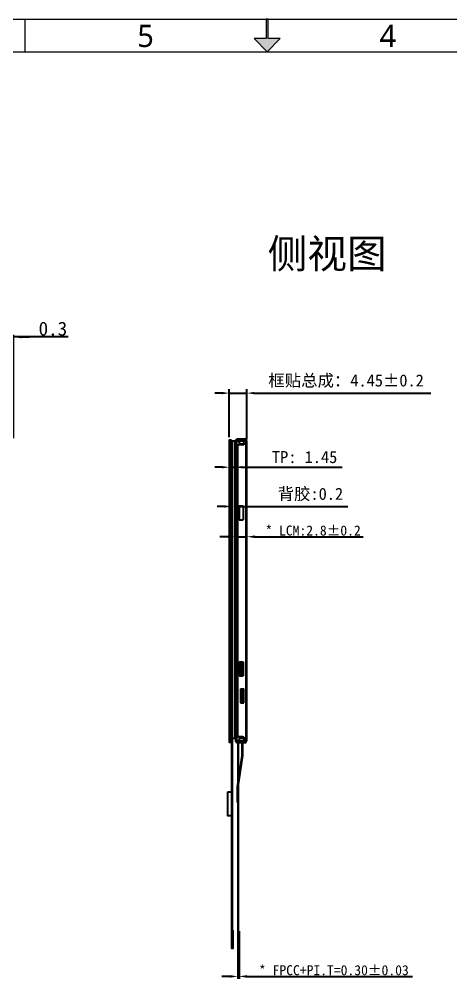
# Model space of a CAD drawing. Header units: inches. Extents: x 7170 to 7671, y -960 to -576.
# Drawn here: x 7358.5 to 7466.3, y -840.1 to -601.9 of the extents above; entities that cross this region are included whole.
import ezdxf
from ezdxf.enums import TextEntityAlignment as Align

# ---------------------------------------------------------------- set-up
doc = ezdxf.new("R2010")
doc.units = ezdxf.units.IN
doc.header["$MEASUREMENT"] = 0
for name, color, linetype in [('Dim', 3, 'Continuous'), ('dwg', 7, 'Continuous'), ('FPC', 11, 'Continuous'), ('Stiffener', 72, 'Continuous'), ('背胶', 7, 'Continuous')]:
    doc.layers.add(name, color=color, linetype=linetype)
doc.layers.add('HOU', color=7, linetype='Continuous', lineweight=5)
doc.layers.add('VIEWE_TK', color=7, linetype='Continuous', lineweight=18)
doc.styles.get("Standard").update_dxf_attribs({"font": ''})
doc.styles.add('VIEW 2.5', font='', dxfattribs={"height": 2.5})
doc.styles.add('VIEWE.KT', font='simkai.ttf')
doc.styles.add('WLYH', font='')
doc.styles.add('WLYH_TK', font='')
doc.styles.get('Standard').set_extended_font_data('SimSun')
doc.styles.get('VIEW 2.5').set_extended_font_data('SimSun')
doc.styles.get('WLYH').set_extended_font_data('Microsoft YaHei')
doc.styles.get('WLYH_TK').set_extended_font_data('Microsoft YaHei')
doc.dimstyles.new('11', dxfattribs={"dimtxt": 4, "dimasz": 1.8, "dimexe": 1, "dimexo": 1, "dimgap": 1, "dimtad": 1, "dimzin": 9, "dimdsep": 46, "dimtxsty": 'Standard', "dimcen": 1, "dimclrd": 256, "dimclre": 256, "dimclrt": 256, "dimadec": 3, "dimazin": 0, "dimtfac": 1, "dimtmove": 0, "dimatfit": 3, "dimfxl": 1, "dimarcsym": 0})
doc.dimstyles.new('GPO', dxfattribs={"dimtxt": 2.3, "dimasz": 2, "dimexe": 0.5, "dimexo": 0.5, "dimgap": 0.3, "dimtad": 1, "dimzin": 9, "dimdsep": 46, "dimtxsty": 'Standard', "dimcen": 0, "dimadec": 0, "dimazin": 2, "dimtfac": 1, "dimtmove": 0, "dimatfit": 3, "dimfxl": 1, "dimarcsym": 0})
doc.dimstyles.new('VIEW 2.5', dxfattribs={"dimscale": 2, "dimtxt": 2.5, "dimasz": 1, "dimexe": 0.5, "dimexo": 0.2, "dimgap": 0.09, "dimtad": 1, "dimzin": 0, "dimdsep": 46, "dimtxsty": 'VIEW 2.5', "dimcen": 0.09, "dimclrd": 256, "dimclre": 256, "dimclrt": 256, "dimadec": 0, "dimazin": 0, "dimtp": 0.01, "dimtm": 0.01, "dimtfac": 0.6, "dimtmove": 0, "dimatfit": 0, "dimfxl": 1, "dimtolj": 1, "dimtzin": 0, "dimarcsym": 0})

# ---------------------------------------------------------------- blocks, each defined once
blk = doc.blocks.new('VIEWE_TUKUANG')
at = {"layer": 'VIEWE_TK', "lineweight": 0}
blk.add_hatch(color=256, dxfattribs=at).paths.add_polyline_path([(5658.52, 5501.66), (5658.52, 5498.66), (5656.67, 5498.66), (5658.67, 5496.66), (5660.67, 5498.66), (5658.82, 5498.66), (5658.82, 5501.66)])
at = {"layer": 'VIEWE_TK'}
blk.add_line((5621.55, 5501.66), (5621.55, 5496.66), dxfattribs=at)
for points in [[(5812.17, 5281.66), (5505.17, 5281.66), (5505.17, 5501.66), (5812.17, 5501.66)], [(5510.17, 5286.66), (5510.17, 5496.66), (5807.17, 5496.66), (5807.17, 5286.66)]]:
    blk.add_lwpolyline(points, close=True, dxfattribs=at)
at = {"layer": 'VIEWE_TK', "lineweight": 0}
blk.add_lwpolyline([(5658.52, 5501.66), (5658.52, 5498.66), (5656.67, 5498.66), (5658.67, 5496.66), (5660.67, 5498.66), (5658.82, 5498.66), (5658.82, 5501.66)], close=True, dxfattribs=at)
at = {"layer": 'VIEWE_TK', "style": 'WLYH'}
for s, p in [('5', (5638.78, 5497.38)), ('4', (5675.9, 5497.38))]:
    blk.add_text(s, height=3.41, dxfattribs=at).set_placement(p)
at = {"layer": 'VIEWE_TK'}
for tag, style, p in [('MODUEL_NO.', 'WLYH_TK', (5752.37, 5299.13)), ('DRAWN', 'VIEWE.KT', (5788.07, 5299.11)), ('TITLE', 'WLYH_TK', (5752.37, 5294.13)), ('CHECKED', 'VIEWE.KT', (5788.07, 5294.11)), ('APPROVE', 'VIEWE.KT', (5788.07, 5289.11)), ('PAGE', 'VIEWE.KT', (5804.38, 5289.11))]:
    blk.add_attdef(tag, text='', height=1.83, dxfattribs=dict(at, style=style)).set_placement(p, align=Align.MIDDLE)
blk = doc.blocks.new('*D245')
at = {"layer": 'Defpoints', "color": 0}
for p in [(7411.51, -723.64), (7411.7, -723.64), (7411.7, -723.64)]:
    blk.add_point(p, dxfattribs=at)
at = {"layer": 'Dim', "lineweight": -2}
for p, q in [((7409.71, -723.64), (7407.91, -723.64)), ((7411.51, -723.64), (7411.7, -723.64)), ((7413.5, -723.64), (7440.55, -723.64))]:
    blk.add_line(p, q, dxfattribs=at)
at = {"layer": 'Dim'}
for points in [[(7409.71, -723.34), (7409.71, -723.94), (7411.51, -723.64)], [(7413.5, -723.34), (7413.5, -723.94), (7411.7, -723.64)]]:
    blk.add_solid(points, dxfattribs=at)
at = {"layer": 'Dim', "lineweight": 9, "insert": (7431.22, -720.65), "char_height": 3, "attachment_point": 5}
blk.add_mtext('背胶:0.2', dxfattribs=at)
blk = doc.blocks.new('*D246')
at = {"layer": 'Defpoints', "color": 0}
for p in [(7410.96, -713.59), (7412.41, -713.83), (7412.41, -713.83)]:
    blk.add_point(p, dxfattribs=at)
at = {"layer": 'Dim', "lineweight": -2}
for p, q in [((7409.16, -713.83), (7407.36, -713.83)), ((7410.96, -713.83), (7412.41, -713.83)), ((7414.21, -713.83), (7439.16, -713.83)), ((7410.96, -714.59), (7410.96, -714.83))]:
    blk.add_line(p, q, dxfattribs=at)
at = {"layer": 'Dim'}
for points in [[(7409.16, -713.53), (7409.16, -714.13), (7410.96, -713.83)], [(7414.21, -713.53), (7414.21, -714.13), (7412.41, -713.83)]]:
    blk.add_solid(points, dxfattribs=at)
at = {"layer": 'Dim', "lineweight": 9, "insert": (7429.77, -711.32), "char_height": 3, "attachment_point": 5}
blk.add_mtext('TP: 1.45', dxfattribs=at)
blk = doc.blocks.new('*D263')
at = {"layer": 'Defpoints', "color": 0}
for p in [(7357.04, -681.32), (7357.04, -707.09), (7356.74, -707.31)]:
    blk.add_point(p, dxfattribs=at)
at = {"layer": '背胶', "lineweight": -2}
for p, q in [((7356.74, -706.81), (7356.74, -680.82)), ((7357.04, -706.59), (7357.04, -680.82)), ((7354.74, -681.32), (7352.74, -681.32)), ((7356.74, -681.32), (7357.04, -681.32)), ((7356.74, -681.32), (7357.04, -681.32)), ((7370.69, -681.32), (7357.04, -681.32)), ((7359.04, -681.32), (7361.04, -681.32))]:
    blk.add_line(p, q, dxfattribs=at)
at = {"layer": '背胶'}
for points in [[(7354.74, -680.99), (7354.74, -681.65), (7356.74, -681.32)], [(7359.04, -680.99), (7359.04, -681.65), (7357.04, -681.32)]]:
    blk.add_solid(points, dxfattribs=at)
at = {"layer": '背胶', "insert": (7366.91, -679.27), "char_height": 3.5, "attachment_point": 5}
blk.add_mtext('0.3', dxfattribs=at)
blk = doc.blocks.new('THT')
at = {"color": 2, "linetype": 'Continuous'}
for p, q in [((7072.43, 2487.68), (7072.43, 2562.93)), ((7072.73, 2563.23), (7074.98, 2563.23)), ((7073.23, 2562.33), (7073.23, 2563.23)), ((7073.23, 2563.03), (7074.98, 2563.03)), ((7074.98, 2563.03), (7074.98, 2563.23)), ((7073.53, 2562.03), (7074.68, 2562.03)), ((7074.98, 2488.93), (7074.98, 2561.73)), ((7073.23, 2546.52), (7074.21, 2546.52)), ((7073.23, 2546.52), (7073.23, 2543.02)), ((7074.21, 2546.52), (7074.21, 2543.02)), ((7073.23, 2543.02), (7074.21, 2543.02)), ((7073.23, 2507.63), (7074.21, 2507.63)), ((7073.23, 2507.63), (7073.23, 2504.13)), ((7074.21, 2507.63), (7074.21, 2504.13)), ((7073.23, 2504.13), (7074.21, 2504.13)), ((7073.53, 2488.63), (7074.68, 2488.63)), ((7072.73, 2487.43), (7074.98, 2487.43)), ((7073.23, 2488.33), (7073.23, 2487.43)), ((7073.23, 2487.63), (7074.98, 2487.63)), ((7074.98, 2487.43), (7074.98, 2487.63))]:
    blk.add_line(p, q, dxfattribs=at)
for centre, start, end in [((7072.73, 2562.93), 90, 180), ((7073.53, 2562.33), 180, 270), ((7074.68, 2561.73), 0, 90.0114), ((7073.53, 2488.33), 90, 180), ((7074.68, 2488.93), 269.9886, 360), ((7072.73, 2487.73), 180, 270)]:
    blk.add_arc(centre, 0.3, start, end, dxfattribs=at)
blk = doc.blocks.new('*D242')
at = {"layer": 'Defpoints', "color": 0, "ltscale": 100}
for p in [(7413.1, -830.65), (7413.4, -830.65), (7413.4, -840.96)]:
    blk.add_point(p, dxfattribs=at)
at = {"layer": 'Dim', "lineweight": -2, "ltscale": 100}
for p, q in [((7413.1, -831.05), (7413.1, -841.96)), ((7413.4, -831.05), (7413.4, -841.96)), ((7411.1, -840.96), (7409.1, -840.96)), ((7413.1, -840.96), (7413.4, -840.96)), ((7415.4, -840.96), (7456.74, -840.96))]:
    blk.add_line(p, q, dxfattribs=at)
at = {"layer": 'Dim', "ltscale": 100}
for points in [[(7411.1, -840.63), (7411.1, -841.29), (7413.1, -840.96)], [(7415.4, -840.63), (7415.4, -841.29), (7413.4, -840.96)]]:
    blk.add_solid(points, dxfattribs=at)
at = {"layer": 'Dim', "ltscale": 100, "insert": (7437.07, -839.43), "char_height": 2.5, "attachment_point": 5, "style": 'VIEW 2.5'}
blk.add_mtext('\\A1;{\\C1;* }FPCC+PI.T=0.30%%P0.03', dxfattribs=at)
blk = doc.blocks.new('*D243')
at = {"layer": 'Defpoints', "color": 0}
for p in [(7412.61, -730.96), (7415.36, -731.19), (7415.36, -731.24)]:
    blk.add_point(p, dxfattribs=at)
at = {"layer": 'Dim', "lineweight": -2}
for p, q in [((7415.36, -730.84), (7415.36, -730.19)), ((7410.61, -731.19), (7408.61, -731.19)), ((7412.61, -731.19), (7415.36, -731.19)), ((7412.61, -731.36), (7412.61, -732.19)), ((7417.36, -731.19), (7444.4, -731.19))]:
    blk.add_line(p, q, dxfattribs=at)
at = {"layer": 'Dim'}
for points in [[(7410.61, -730.86), (7410.61, -731.52), (7412.61, -731.19)], [(7417.36, -730.86), (7417.36, -731.52), (7415.36, -731.19)]]:
    blk.add_solid(points, dxfattribs=at)
at = {"layer": 'Dim', "insert": (7431.88, -729.66), "char_height": 2.5, "attachment_point": 5, "style": 'VIEW 2.5'}
blk.add_mtext('\\A1;{\\C1;* }LCM:2.8%%P0.2', dxfattribs=at)
blk = doc.blocks.new('*D244')
at = {"layer": 'Defpoints', "color": 0}
for p in [(7415.36, -695.33), (7410.96, -707.37), (7415.36, -707.89)]:
    blk.add_point(p, dxfattribs=at)
at = {"layer": 'Dim', "lineweight": -2}
for p, q in [((7409.16, -695.33), (7407.36, -695.33)), ((7410.96, -706.37), (7410.96, -694.33)), ((7410.96, -695.33), (7415.36, -695.33)), ((7415.36, -706.89), (7415.36, -694.33)), ((7417.16, -695.33), (7461.3, -695.33))]:
    blk.add_line(p, q, dxfattribs=at)
at = {"layer": 'Dim'}
for points in [[(7409.16, -695.03), (7409.16, -695.63), (7410.96, -695.33)], [(7417.16, -695.03), (7417.16, -695.63), (7415.36, -695.33)]]:
    blk.add_solid(points, dxfattribs=at)
at = {"layer": 'Dim', "lineweight": 9, "insert": (7440.13, -692.35), "char_height": 3, "attachment_point": 5}
blk.add_mtext('框贴总成：4.45%%P0.2', dxfattribs=at)

msp = doc.modelspace()

# ---------------------------------------------------------------- linework, layer by layer
at = {"color": 6, "linetype": 'Continuous'}
for p, q in [((7413.007, -707.043), (7415.06, -707.043)), ((7413.007, -707.243), (7413.007, -707.043)), ((7413.007, -707.243), (7415.06, -707.243)), ((7414.107, -706.793), (7413.607, -707.043)), ((7414.307, -706.793), (7414.107, -706.793)), ((7414.307, -707.043), (7414.307, -706.793)), ((7414.56, -707.943), (7414.56, -707.243)), ((7413.007, -708.543), (7413.007, -780.843)), ((7414.26, -708.243), (7413.307, -708.243)), ((7415.16, -782.043), (7415.16, -707.343)), ((7415.36, -782.043), (7415.36, -707.343)), ((7413.607, -765.638), (7413.607, -762.638)), ((7413.607, -762.638), (7414.307, -762.638)), ((7414.107, -763.138), (7413.607, -762.638)), ((7414.107, -765.138), (7414.107, -763.138)), ((7414.107, -763.138), (7414.307, -763.138)), ((7414.307, -765.638), (7414.307, -762.638)), ((7414.107, -765.138), (7413.607, -765.638)), ((7413.607, -765.638), (7414.307, -765.638)), ((7414.107, -765.138), (7414.307, -765.138)), ((7413.777, -769.143), (7414.607, -769.143)), ((7413.777, -769.143), (7413.777, -772.643)), ((7414.607, -772.643), (7414.607, -769.143)), ((7413.777, -772.643), (7414.607, -772.643)), ((7412.907, -782.143), (7412.907, -782.343)), ((7413.007, -782.143), (7415.06, -782.143)), ((7413.007, -782.143), (7413.007, -782.343)), ((7413.007, -782.343), (7415.06, -782.343)), ((7414.26, -781.143), (7413.307, -781.143)), ((7414.107, -782.593), (7413.607, -782.343)), ((7414.307, -782.593), (7414.107, -782.593)), ((7414.307, -782.343), (7414.307, -782.593)), ((7414.56, -781.443), (7414.56, -781.893))]:
    msp.add_line(p, q, dxfattribs=at)
at = {"color": 36}
for p, q in [((7414.08, -782.593), (7414.08, -785.783)), ((7414.28, -782.593), (7414.28, -785.798)), ((7414.08, -785.783), (7412.898, -793.661)), ((7414.283, -785.783), (7413.1, -793.661))]:
    msp.add_line(p, q, dxfattribs=at)
msp.add_lwpolyline([(7413.1, -793.661), (7412.898, -793.661), (7412.898, -797.399), (7413.1, -797.399)], close=True, dxfattribs=at)
at = {"color": 6, "linetype": 'Continuous'}
for centre, radius, start, end in [((7415.06, -707.343), 0.3, 0, 90), ((7415.06, -707.343), 0.1, 0, 90.04196), ((7413.307, -708.543), 0.3, 90, 180), ((7414.26, -707.943), 0.3, 270, 0), ((7413.307, -780.843), 0.3, 180, 270), ((7414.26, -781.443), 0.3, 0, 90), ((7415.06, -782.043), 0.3, 270, 0), ((7415.06, -782.043), 0.1, 269.95804, 0)]:
    msp.add_arc(centre, radius, start, end, dxfattribs=at)
at = {"layer": 'Dim', "color": 6, "linetype": 'Continuous', "lineweight": 20}
for p, q in [((7414.21, -782.143), (7414.41, -781.893)), ((7414.21, -782.143), (7414.21, -782.343)), ((7414.41, -781.893), (7414.61, -781.893)), ((7414.61, -781.893), (7414.61, -782.143))]:
    msp.add_line(p, q, dxfattribs=at)
at = {"layer": 'FPC', "ltscale": 100}
for p, q in [((7413.1, -782.593), (7413.1, -834.683)), ((7413.2, -782.593), (7413.2, -834.683))]:
    msp.add_line(p, q, dxfattribs=at)
at = {"layer": 'HOU'}
for p, q in [((7413.856, -707.293), (7413.856, -707.043)), ((7413.856, -707.043), (7414.056, -707.043)), ((7414.456, -707.293), (7414.056, -707.043)), ((7412.86, -707.293), (7412.86, -782.093)), ((7414.76, -707.293), (7412.86, -707.293)), ((7415.06, -707.593), (7415.06, -781.793)), ((7413.86, -769.393), (7414.46, -769.393)), ((7413.86, -769.393), (7413.86, -772.393)), ((7414.06, -772.393), (7414.06, -769.393)), ((7414.46, -772.393), (7414.46, -769.393)), ((7413.86, -772.393), (7414.46, -772.393)), ((7414.76, -782.093), (7412.86, -782.093)), ((7413.856, -782.093), (7413.856, -782.343)), ((7413.856, -782.343), (7414.056, -782.343)), ((7414.456, -782.093), (7414.056, -782.343))]:
    msp.add_line(p, q, dxfattribs=at)
for centre, start, end in [((7414.76, -707.593), 0, 90), ((7414.76, -781.793), 270, 0)]:
    msp.add_arc(centre, 0.3, start, end, dxfattribs=at)
at = {"layer": 'Stiffener'}
for p, q in [((7413.4, -829.683), (7413.1, -829.683)), ((7413.4, -829.683), (7413.4, -834.683)), ((7413.1, -834.683), (7413.4, -834.683))]:
    msp.add_line(p, q, dxfattribs=at)
at = {"layer": '背胶'}
for points in [[(7411.51, -707.043), (7410.96, -707.043), (7410.96, -782.443), (7411.51, -782.443)], [(7410.56, -794.901), (7411.56, -794.901), (7411.56, -800.901), (7410.56, -800.901)], [(7411.71, -829.473), (7411.86, -829.473), (7411.86, -833.973), (7411.71, -833.973)]]:
    msp.add_lwpolyline(points, close=True, dxfattribs=at)
at = {"layer": '背胶', "color": 1}
for points in [[(7411.51, -707.283), (7411.71, -707.283), (7411.71, -781.583), (7411.51, -781.583)], [(7411.56, -778.973), (7411.71, -778.973), (7411.71, -833.973), (7411.56, -833.973)]]:
    msp.add_lwpolyline(points, close=True, dxfattribs=at)
at = {"layer": '背胶', "color": 6}
msp.add_lwpolyline([(7411.71, -707.283), (7412.41, -707.283), (7412.41, -781.583), (7411.71, -781.583)], close=True, dxfattribs=at)
at = {"layer": '背胶', "color": 2}
msp.add_lwpolyline([(7412.41, -707.283), (7412.61, -707.283), (7412.61, -781.583), (7412.41, -781.583)], close=True, dxfattribs=at)

# ---------------------------------------------------------------- block references
at = {"layer": 'dwg', "color": 0}
msp.add_blockref('THT', (340.184, -3270.018), dxfattribs=at)
at = {"layer": 'VIEWE_TK', "xscale": 1.629761181221284, "yscale": 1.629761181221141, "zscale": 1.629761181221208}
msp.add_blockref('VIEWE_TUKUANG', (-1801.882, -9568.335), dxfattribs=at)

# ---------------------------------------------------------------- texts
at = {"layer": 'Dim', "color": 0, "insert": (7420.551, -656.912), "char_height": 7.2576, "width": 257.8999, "attachment_point": 1}
msp.add_mtext('\\fsimsun|b0|i0|c134|p0;\\C256;侧视图', dxfattribs=at)

# ---------------------------------------------------------------- dimensions: what is measured, and where the dimension line sits
at = {"layer": 'Dim', "lineweight": 9}
dim = msp.add_linear_dim(base=(7415.36, -695.333), p1=(7410.96, -707.367), p2=(7415.36, -707.888), text='框贴总成：4.45%%P0.2', dimstyle='11', override={"dimtxt": 3, "dimarcsym": 1}, dxfattribs=at)
dim.commit()
dim.dimension.update_dxf_attribs({"geometry": '*D244', "text_midpoint": (7440.131, -692.355)})
for base, p1, p2, text, picture, middle in [((7412.41, -713.833), (7410.96, -713.593), (7412.41, -713.833), 'TP: 1.45', '*D246', (7429.767, -713.833)), ((7411.695, -723.64), (7411.51, -723.64), (7411.695, -723.64), '背胶:0.2', '*D245', (7431.217, -723.64))]:
    dim = msp.add_linear_dim(base=base, p1=p1, p2=p2, text=text, dimstyle='11', override={"dimtxt": 3, "dimarcsym": 1}, dxfattribs=at)
    dim.commit()
    dim.dimension.update_dxf_attribs({"geometry": picture, "text_midpoint": middle, "dimtype": 160})
at = {"layer": 'Dim'}
dim = msp.add_linear_dim(base=(7415.36, -731.192), p1=(7412.61, -730.956), p2=(7415.36, -731.235), text='{\\C1;* }LCM:2.8%%P0.2', dimstyle='VIEW 2.5', dxfattribs=at)
dim.commit()
dim.dimension.update_dxf_attribs({"geometry": '*D243', "text_midpoint": (7431.88, -729.664)})
at = {"layer": 'Dim', "ltscale": 100}
dim = msp.add_linear_dim(base=(7413.4, -840.959), p1=(7413.1, -830.655), p2=(7413.4, -830.655), text='{\\C1;* }FPCC+PI.T=<>%%P0.03', dimstyle='VIEW 2.5', dxfattribs=at)
dim.commit()
dim.dimension.update_dxf_attribs({"geometry": '*D242', "text_midpoint": (7437.071, -839.432)})
at = {"layer": '背胶'}
dim = msp.add_linear_dim(base=(7357.036, -681.319), p1=(7356.736, -707.305), p2=(7357.036, -707.093), dimstyle='GPO', override={"dimtxt": 3.5, "dimclrd": 256, "dimclre": 256, "dimclrt": 256, "dimadec": 2, "dimtmove": 1, "dimarcsym": 1}, dxfattribs=at)
dim.commit()
dim.dimension.update_dxf_attribs({"geometry": '*D263', "text_midpoint": (7366.908, -683.461), "dimtype": 160})

doc.saveas('drawing.dxf')
